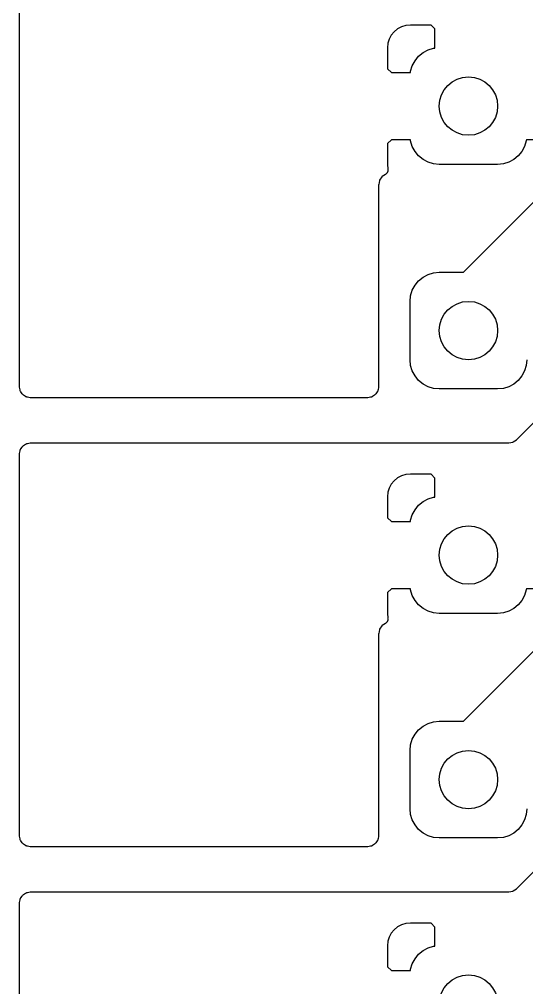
# Model space of a CAD drawing. Extents: x 1.69 to 6.13, y -5.81 to -1.91.
# Drawn here: x 1.693 to 2.138, y -4.415 to -3.566 of the extents above; entities that cross this region are included whole.
import ezdxf

# ---------------------------------------------------------------- set-up
doc = ezdxf.new("R2010")
doc.units = 0
doc.header["$MEASUREMENT"] = 0
doc.layers.add('BLACK', color=7, linetype='CONTINUOUS')

msp = doc.modelspace()

# ---------------------------------------------------------------- linework, layer by layer
at = {"layer": 'BLACK', "linetype": 'CONTINUOUS'}
for p, q in [((2.08212, -3.7874), (2.38615, -3.48337)), ((1.69291, -3.88731), (1.69291, -3.55363)), ((2.02444, -3.5741), (2.02145, -3.57656)), ((2.02786, -3.57228), (2.02444, -3.5741)), ((2.03157, -3.57115), (2.02786, -3.57228)), ((2.03566, -3.57075), (2.03157, -3.57115)), ((2.05381, -3.57085), (2.03566, -3.57075)), ((2.05709, -3.57413), (2.05381, -3.57085)), ((2.05709, -3.59094), (2.05709, -3.57413)), ((2.01899, -3.57956), (2.01716, -3.58298)), ((2.02145, -3.57656), (2.01899, -3.57956)), ((2.01603, -3.58669), (2.01563, -3.59078)), ((2.01563, -3.59078), (2.01574, -3.60892)), ((2.01716, -3.58298), (2.01603, -3.58669)), ((2.05123, -3.5925), (2.05603, -3.59104)), ((2.05603, -3.59104), (2.05709, -3.59094)), ((2.03975, -3.60192), (2.04293, -3.59805)), ((2.04293, -3.59805), (2.04681, -3.59486)), ((2.04681, -3.59486), (2.05123, -3.5925)), ((2.03592, -3.61115), (2.03738, -3.60635)), ((2.03738, -3.60635), (2.03975, -3.60192)), ((2.01574, -3.60892), (2.01902, -3.6122)), ((2.01902, -3.6122), (2.03582, -3.6122)), ((2.03582, -3.6122), (2.03592, -3.61115)), ((2.01574, -3.67454), (2.01563, -3.69269)), ((2.01902, -3.67126), (2.01574, -3.67454)), ((2.03582, -3.67126), (2.01902, -3.67126)), ((2.03592, -3.67232), (2.03582, -3.67126)), ((2.03738, -3.67712), (2.03592, -3.67232)), ((2.1373, -3.67232), (2.13585, -3.67712)), ((2.13741, -3.67126), (2.1373, -3.67232)), ((2.15347, -3.67126), (2.13741, -3.67126)), ((2.03975, -3.68154), (2.03738, -3.67712)), ((2.04293, -3.68542), (2.03975, -3.68154)), ((2.13348, -3.68154), (2.1303, -3.68542)), ((2.13585, -3.67712), (2.13348, -3.68154)), ((2.01563, -3.69269), (2.01606, -3.697)), ((2.04681, -3.6886), (2.04293, -3.68542)), ((2.05123, -3.69097), (2.04681, -3.6886)), ((2.05603, -3.69242), (2.05123, -3.69097)), ((2.06102, -3.69291), (2.05603, -3.69242)), ((2.1122, -3.69291), (2.06102, -3.69291)), ((2.1172, -3.69242), (2.1122, -3.69291)), ((2.122, -3.69097), (2.1172, -3.69242)), ((2.12642, -3.6886), (2.122, -3.69097)), ((2.1303, -3.68542), (2.12642, -3.6886)), ((2.01389, -3.70158), (2.01096, -3.70354)), ((2.01406, -3.70144), (2.01389, -3.70158)), ((2.01424, -3.70132), (2.01406, -3.70144)), ((2.01443, -3.70113), (2.01424, -3.70132)), ((2.01463, -3.70097), (2.01443, -3.70113)), ((2.01477, -3.7008), (2.01463, -3.70097)), ((2.01493, -3.70065), (2.01477, -3.7008)), ((2.01508, -3.70043), (2.01493, -3.70065)), ((2.01524, -3.70022), (2.01508, -3.70043)), ((2.01535, -3.70003), (2.01524, -3.70022)), ((2.01547, -3.69985), (2.01535, -3.70003)), ((2.01557, -3.69961), (2.01547, -3.69985)), ((2.0157, -3.69938), (2.01557, -3.69961)), ((2.01576, -3.69917), (2.0157, -3.69938)), ((2.01585, -3.69897), (2.01576, -3.69917)), ((2.0159, -3.69871), (2.01585, -3.69897)), ((2.01598, -3.69846), (2.0159, -3.69871)), ((2.016, -3.69824), (2.01598, -3.69846)), ((2.01605, -3.69803), (2.016, -3.69824)), ((2.01608, -3.69751), (2.01605, -3.69777)), ((2.01605, -3.69777), (2.01605, -3.69803)), ((2.01606, -3.697), (2.01606, -3.69707)), ((2.01606, -3.69707), (2.01606, -3.69729)), ((2.01606, -3.69729), (2.01608, -3.69751)), ((2.00858, -3.7071), (2.00792, -3.71039)), ((2.00865, -3.70687), (2.00858, -3.7071)), ((2.00876, -3.70666), (2.00865, -3.70687)), ((2.01062, -3.70387), (2.00876, -3.70666)), ((2.01077, -3.70369), (2.01062, -3.70387)), ((2.01096, -3.70354), (2.01077, -3.70369)), ((2.00792, -3.71039), (2.00787, -3.71087)), ((2.00787, -3.71087), (2.00787, -3.88731)), ((2.12904, -3.93395), (2.28301, -3.77998)), ((2.03975, -3.79877), (2.04293, -3.7949)), ((2.04293, -3.7949), (2.04681, -3.79171)), ((2.04681, -3.79171), (2.05123, -3.78935)), ((2.05123, -3.78935), (2.05603, -3.78789)), ((2.05603, -3.78789), (2.06102, -3.7874)), ((2.06102, -3.7874), (2.08212, -3.7874)), ((2.03592, -3.808), (2.03738, -3.8032)), ((2.03738, -3.8032), (2.03975, -3.79877)), ((2.03543, -3.81299), (2.03592, -3.808)), ((2.03543, -3.86417), (2.03543, -3.81299)), ((2.03592, -3.86917), (2.03543, -3.86417)), ((2.03738, -3.87397), (2.03592, -3.86917)), ((2.1373, -3.86917), (2.13585, -3.87397)), ((2.1378, -3.86417), (2.1373, -3.86917)), ((2.03975, -3.87839), (2.03738, -3.87397)), ((2.04293, -3.88227), (2.03975, -3.87839)), ((2.08212, -4.1811), (2.38615, -3.87707)), ((2.13348, -3.87839), (2.1303, -3.88227)), ((2.13585, -3.87397), (2.13348, -3.87839)), ((1.69296, -3.88775), (1.69291, -3.88731)), ((1.693, -3.8882), (1.69296, -3.88775)), ((1.69301, -3.88827), (1.693, -3.8882)), ((1.69347, -3.8906), (1.69301, -3.88827)), ((2.00778, -3.88827), (2.00732, -3.8906)), ((2.00782, -3.88782), (2.00778, -3.88827)), ((2.00787, -3.88738), (2.00782, -3.88782)), ((2.00787, -3.88731), (2.00787, -3.88731)), ((2.00787, -3.88731), (2.00787, -3.88731)), ((2.00787, -3.88731), (2.00787, -3.88732)), ((2.00787, -3.88732), (2.00787, -3.88738)), ((2.04681, -3.88545), (2.04293, -3.88227)), ((2.05123, -3.88782), (2.04681, -3.88545)), ((2.05603, -3.88927), (2.05123, -3.88782)), ((2.122, -3.88782), (2.1172, -3.88927)), ((2.12642, -3.88545), (2.122, -3.88782)), ((2.1303, -3.88227), (2.12642, -3.88545)), ((1.6936, -3.89103), (1.69347, -3.8906)), ((1.69373, -3.89147), (1.6936, -3.89103)), ((1.69374, -3.89149), (1.69373, -3.89147)), ((1.69375, -3.89152), (1.69374, -3.89149)), ((1.69396, -3.89192), (1.69375, -3.89152)), ((1.69417, -3.89232), (1.69396, -3.89192)), ((1.6942, -3.89237), (1.69417, -3.89232)), ((1.69421, -3.89238), (1.6942, -3.89237)), ((1.6942, -3.89237), (1.6942, -3.89237)), ((1.6942, -3.89237), (1.6942, -3.89237)), ((1.69525, -3.89394), (1.69421, -3.89238)), ((1.69554, -3.89429), (1.69525, -3.89394)), ((1.69582, -3.89464), (1.69554, -3.89429)), ((1.69584, -3.89466), (1.69582, -3.89464)), ((1.69586, -3.89468), (1.69584, -3.89466)), ((1.69621, -3.89497), (1.69586, -3.89468)), ((1.69655, -3.89526), (1.69621, -3.89497)), ((1.6966, -3.89529), (1.69655, -3.89526)), ((1.69661, -3.8953), (1.6966, -3.89529)), ((1.6966, -3.89529), (1.6966, -3.89529)), ((1.6966, -3.89529), (1.6966, -3.89529)), ((1.69818, -3.89634), (1.69661, -3.8953)), ((1.69857, -3.89656), (1.69818, -3.89634)), ((1.69897, -3.89677), (1.69857, -3.89656)), ((1.699, -3.89678), (1.69897, -3.89677)), ((1.69902, -3.8968), (1.699, -3.89678)), ((1.69945, -3.89693), (1.69902, -3.8968)), ((2.0017, -3.89682), (2.00127, -3.89695)), ((2.00173, -3.89681), (2.0017, -3.89682)), ((2.00176, -3.8968), (2.00173, -3.89681)), ((2.00215, -3.89659), (2.00176, -3.8968)), ((2.00255, -3.89638), (2.00215, -3.89659)), ((2.0026, -3.89635), (2.00255, -3.89638)), ((2.00261, -3.89635), (2.0026, -3.89635)), ((2.0026, -3.89635), (2.0026, -3.89635)), ((2.00418, -3.8953), (2.00261, -3.89634)), ((2.00261, -3.89634), (2.00261, -3.89635)), ((2.00453, -3.89501), (2.00418, -3.8953)), ((2.00488, -3.89473), (2.00453, -3.89501)), ((2.0049, -3.89471), (2.00488, -3.89473)), ((2.00492, -3.89469), (2.0049, -3.89471)), ((2.00521, -3.89434), (2.00492, -3.89469)), ((2.0055, -3.894), (2.00521, -3.89434)), ((2.00553, -3.89395), (2.0055, -3.894)), ((2.00554, -3.89394), (2.00553, -3.89395)), ((2.00553, -3.89395), (2.00553, -3.89395)), ((2.00553, -3.89395), (2.00553, -3.89395)), ((2.00658, -3.89238), (2.00554, -3.89394)), ((2.00679, -3.89198), (2.00658, -3.89238)), ((2.00701, -3.89158), (2.00679, -3.89198)), ((2.00702, -3.89156), (2.00701, -3.89158)), ((2.00703, -3.89153), (2.00702, -3.89156)), ((2.00717, -3.8911), (2.00703, -3.89153)), ((2.0073, -3.89067), (2.00717, -3.8911)), ((2.00731, -3.89061), (2.0073, -3.89067)), ((2.00732, -3.8906), (2.00731, -3.89061)), ((2.00731, -3.89061), (2.00731, -3.89061)), ((2.00731, -3.89061), (2.00731, -3.89061)), ((2.06102, -3.88976), (2.05603, -3.88927)), ((2.1122, -3.88976), (2.06102, -3.88976)), ((2.1172, -3.88927), (2.1122, -3.88976)), ((1.69988, -3.89707), (1.69945, -3.89693)), ((1.69994, -3.89708), (1.69988, -3.89707)), ((1.69995, -3.89708), (1.69994, -3.89708)), ((1.69994, -3.89708), (1.69994, -3.89708)), ((1.69994, -3.89708), (1.69994, -3.89708)), ((1.70228, -3.89754), (1.69995, -3.89708)), ((1.70273, -3.89759), (1.70228, -3.89754)), ((1.70317, -3.89764), (1.70273, -3.89759)), ((1.70324, -3.89764), (1.70317, -3.89764)), ((1.99755, -3.89764), (1.70324, -3.89764)), ((1.70324, -3.89764), (1.70324, -3.89764)), ((1.70324, -3.89764), (1.70324, -3.89764)), ((1.70324, -3.89764), (1.70324, -3.89764)), ((1.99799, -3.89759), (1.99755, -3.89764)), ((1.99844, -3.89756), (1.99799, -3.89759)), ((1.9985, -3.89754), (1.99844, -3.89756)), ((1.99851, -3.89754), (1.9985, -3.89754)), ((1.9985, -3.89754), (1.9985, -3.89754)), ((1.9985, -3.89754), (1.9985, -3.89754)), ((2.00084, -3.89708), (1.99851, -3.89754)), ((2.00127, -3.89695), (2.00084, -3.89708)), ((1.69626, -3.93963), (1.69661, -3.93935)), ((1.69661, -3.93935), (1.69818, -3.9383)), ((1.69818, -3.9383), (1.69823, -3.93826)), ((1.69818, -3.9383), (1.69818, -3.9383)), ((1.69818, -3.9383), (1.69818, -3.9383)), ((1.69818, -3.9383), (1.69818, -3.9383)), ((1.69823, -3.93826), (1.69863, -3.93806)), ((1.69863, -3.93806), (1.69903, -3.93784)), ((1.69903, -3.93784), (1.69906, -3.93784)), ((1.69906, -3.93784), (1.69909, -3.93782)), ((1.69909, -3.93782), (1.69952, -3.9377)), ((1.69952, -3.9377), (1.69995, -3.93757)), ((1.69995, -3.93757), (1.70228, -3.9371)), ((1.70228, -3.9371), (1.70235, -3.93709)), ((1.70228, -3.9371), (1.70228, -3.9371)), ((1.70228, -3.9371), (1.70228, -3.9371)), ((1.70228, -3.9371), (1.70228, -3.9371)), ((1.70235, -3.93709), (1.7028, -3.93705)), ((1.7028, -3.93705), (1.70324, -3.93701)), ((1.70324, -3.93701), (2.12167, -3.93701)), ((2.12167, -3.93701), (2.12214, -3.93696)), ((2.12214, -3.93696), (2.12544, -3.93631)), ((2.12544, -3.93631), (2.12566, -3.93624)), ((2.12566, -3.93624), (2.12587, -3.93612)), ((2.12587, -3.93612), (2.12867, -3.93426)), ((2.12867, -3.93426), (2.12904, -3.93395)), ((1.69291, -3.94727), (1.69296, -3.94682)), ((1.69291, -3.94733), (1.69291, -3.94727)), ((1.69291, -3.94734), (1.69291, -3.94733)), ((1.69291, -3.94733), (1.69291, -3.94733)), ((1.69291, -3.94733), (1.69291, -3.94733)), ((1.69291, -4.28101), (1.69291, -3.94734)), ((1.69296, -3.94682), (1.69301, -3.94637)), ((1.69301, -3.94637), (1.69347, -3.94404)), ((1.69347, -3.94404), (1.69349, -3.94398)), ((1.69347, -3.94404), (1.69347, -3.94404)), ((1.69347, -3.94404), (1.69347, -3.94404)), ((1.69347, -3.94404), (1.69347, -3.94404)), ((1.69349, -3.94398), (1.69362, -3.94355)), ((1.69362, -3.94355), (1.69375, -3.94312)), ((1.69375, -3.94312), (1.69377, -3.94309)), ((1.69377, -3.94309), (1.69378, -3.94306)), ((1.69378, -3.94306), (1.69399, -3.94267)), ((1.69399, -3.94267), (1.69421, -3.94227)), ((1.69421, -3.94227), (1.69525, -3.9407)), ((1.69525, -3.9407), (1.69526, -3.9407)), ((1.69526, -3.9407), (1.69529, -3.94065)), ((1.69526, -3.9407), (1.69526, -3.9407)), ((1.69526, -3.9407), (1.69526, -3.9407)), ((1.69529, -3.94065), (1.69558, -3.9403)), ((1.69558, -3.9403), (1.69587, -3.93996)), ((1.69587, -3.93996), (1.69589, -3.93994)), ((1.69589, -3.93994), (1.69591, -3.93991)), ((1.69591, -3.93991), (1.69626, -3.93963)), ((2.03566, -3.96445), (2.03157, -3.96485)), ((2.05381, -3.96456), (2.03566, -3.96445)), ((2.05709, -3.96784), (2.05381, -3.96456)), ((2.01899, -3.97326), (2.01716, -3.97668)), ((2.02145, -3.97027), (2.01899, -3.97326)), ((2.02444, -3.96781), (2.02145, -3.97027)), ((2.02786, -3.96598), (2.02444, -3.96781)), ((2.03157, -3.96485), (2.02786, -3.96598)), ((2.05709, -3.98464), (2.05709, -3.96784)), ((2.01603, -3.98039), (2.01563, -3.98448)), ((2.01716, -3.97668), (2.01603, -3.98039)), ((2.01563, -3.98448), (2.01574, -4.00262)), ((2.04293, -3.99175), (2.04681, -3.98856)), ((2.04681, -3.98856), (2.05123, -3.9862)), ((2.05123, -3.9862), (2.05603, -3.98474)), ((2.05603, -3.98474), (2.05709, -3.98464)), ((2.03738, -4.00005), (2.03975, -3.99563)), ((2.03975, -3.99563), (2.04293, -3.99175)), ((2.01574, -4.00262), (2.01902, -4.00591)), ((2.01902, -4.00591), (2.03582, -4.00591)), ((2.03582, -4.00591), (2.03592, -4.00485)), ((2.03592, -4.00485), (2.03738, -4.00005)), ((2.01902, -4.06496), (2.01574, -4.06824)), ((2.03582, -4.06496), (2.01902, -4.06496)), ((2.03592, -4.06602), (2.03582, -4.06496)), ((2.03738, -4.07082), (2.03592, -4.06602)), ((2.1373, -4.06602), (2.13585, -4.07082)), ((2.13741, -4.06496), (2.1373, -4.06602)), ((2.15347, -4.06496), (2.13741, -4.06496)), ((2.01574, -4.06824), (2.01563, -4.08639)), ((2.03975, -4.07524), (2.03738, -4.07082)), ((2.13585, -4.07082), (2.13348, -4.07524)), ((2.04293, -4.07912), (2.03975, -4.07524)), ((2.04681, -4.0823), (2.04293, -4.07912)), ((2.05123, -4.08467), (2.04681, -4.0823)), ((2.12642, -4.0823), (2.122, -4.08467)), ((2.1303, -4.07912), (2.12642, -4.0823)), ((2.13348, -4.07524), (2.1303, -4.07912)), ((2.01563, -4.08639), (2.01606, -4.0907)), ((2.01598, -4.09216), (2.0159, -4.09241)), ((2.016, -4.09194), (2.01598, -4.09216)), ((2.01605, -4.09173), (2.016, -4.09194)), ((2.01608, -4.09121), (2.01605, -4.09147)), ((2.01605, -4.09147), (2.01605, -4.09173)), ((2.01606, -4.0907), (2.01606, -4.09077)), ((2.01606, -4.09077), (2.01606, -4.09099)), ((2.01606, -4.09099), (2.01608, -4.09121)), ((2.05603, -4.08612), (2.05123, -4.08467)), ((2.06102, -4.08661), (2.05603, -4.08612)), ((2.1122, -4.08661), (2.06102, -4.08661)), ((2.1172, -4.08612), (2.1122, -4.08661)), ((2.122, -4.08467), (2.1172, -4.08612)), ((2.00865, -4.10057), (2.00858, -4.1008)), ((2.00876, -4.10036), (2.00865, -4.10057)), ((2.01062, -4.09757), (2.00876, -4.10036)), ((2.01077, -4.09739), (2.01062, -4.09757)), ((2.01096, -4.09724), (2.01077, -4.09739)), ((2.01389, -4.09528), (2.01096, -4.09724)), ((2.01406, -4.09514), (2.01389, -4.09528)), ((2.01424, -4.09502), (2.01406, -4.09514)), ((2.01443, -4.09483), (2.01424, -4.09502)), ((2.01463, -4.09467), (2.01443, -4.09483)), ((2.01477, -4.0945), (2.01463, -4.09467)), ((2.01493, -4.09435), (2.01477, -4.0945)), ((2.01508, -4.09413), (2.01493, -4.09435)), ((2.01524, -4.09393), (2.01508, -4.09413)), ((2.01535, -4.09373), (2.01524, -4.09393)), ((2.01547, -4.09355), (2.01535, -4.09373)), ((2.01557, -4.09331), (2.01547, -4.09355)), ((2.0157, -4.09308), (2.01557, -4.09331)), ((2.01576, -4.09287), (2.0157, -4.09308)), ((2.01585, -4.09267), (2.01576, -4.09287)), ((2.0159, -4.09241), (2.01585, -4.09267)), ((2.00792, -4.10409), (2.00787, -4.10457)), ((2.00787, -4.10457), (2.00787, -4.28101)), ((2.00858, -4.1008), (2.00792, -4.10409)), ((2.12904, -4.32765), (2.28301, -4.17369)), ((2.04293, -4.1886), (2.04681, -4.18542)), ((2.04681, -4.18542), (2.05123, -4.18305)), ((2.05123, -4.18305), (2.05603, -4.18159)), ((2.05603, -4.18159), (2.06102, -4.1811)), ((2.06102, -4.1811), (2.08212, -4.1811)), ((2.03738, -4.1969), (2.03975, -4.19248)), ((2.03975, -4.19248), (2.04293, -4.1886)), ((2.03543, -4.20669), (2.03592, -4.2017)), ((2.03592, -4.2017), (2.03738, -4.1969)), ((2.03543, -4.25787), (2.03543, -4.20669)), ((2.03592, -4.26287), (2.03543, -4.25787)), ((2.1378, -4.25787), (2.1373, -4.26287)), ((2.03738, -4.26767), (2.03592, -4.26287)), ((2.03975, -4.27209), (2.03738, -4.26767)), ((2.13585, -4.26767), (2.13348, -4.27209)), ((2.1373, -4.26287), (2.13585, -4.26767)), ((2.04293, -4.27597), (2.03975, -4.27209)), ((2.04681, -4.27915), (2.04293, -4.27597)), ((2.1303, -4.27597), (2.12642, -4.27915)), ((2.13348, -4.27209), (2.1303, -4.27597)), ((1.69296, -4.28146), (1.69291, -4.28101)), ((1.693, -4.2819), (1.69296, -4.28146)), ((1.69301, -4.28197), (1.693, -4.2819)), ((1.69347, -4.2843), (1.69301, -4.28197)), ((1.6936, -4.28473), (1.69347, -4.2843)), ((1.69373, -4.28517), (1.6936, -4.28473)), ((1.69374, -4.28519), (1.69373, -4.28517)), ((1.69375, -4.28522), (1.69374, -4.28519)), ((1.69396, -4.28562), (1.69375, -4.28522)), ((1.69417, -4.28602), (1.69396, -4.28562)), ((1.6942, -4.28607), (1.69417, -4.28602)), ((1.69421, -4.28608), (1.6942, -4.28607)), ((1.6942, -4.28607), (1.6942, -4.28607)), ((1.6942, -4.28607), (1.6942, -4.28607)), ((1.69525, -4.28764), (1.69421, -4.28608)), ((2.00658, -4.28608), (2.00554, -4.28764)), ((2.00679, -4.28568), (2.00658, -4.28608)), ((2.00701, -4.28529), (2.00679, -4.28568)), ((2.00702, -4.28526), (2.00701, -4.28529)), ((2.00703, -4.28523), (2.00702, -4.28526)), ((2.00717, -4.2848), (2.00703, -4.28523)), ((2.0073, -4.28437), (2.00717, -4.2848)), ((2.00731, -4.28431), (2.0073, -4.28437)), ((2.00732, -4.2843), (2.00731, -4.28431)), ((2.00731, -4.28431), (2.00731, -4.28431)), ((2.00731, -4.28431), (2.00731, -4.28431)), ((2.00778, -4.28197), (2.00732, -4.2843)), ((2.00782, -4.28153), (2.00778, -4.28197)), ((2.00787, -4.28108), (2.00782, -4.28153)), ((2.00787, -4.28101), (2.00787, -4.28102)), ((2.00787, -4.28102), (2.00787, -4.28102)), ((2.00787, -4.28102), (2.00787, -4.28102)), ((2.00787, -4.28102), (2.00787, -4.28108)), ((2.05123, -4.28152), (2.04681, -4.27915)), ((2.05603, -4.28297), (2.05123, -4.28152)), ((2.06102, -4.28346), (2.05603, -4.28297)), ((2.1122, -4.28346), (2.06102, -4.28346)), ((2.1172, -4.28297), (2.1122, -4.28346)), ((2.122, -4.28152), (2.1172, -4.28297)), ((2.12642, -4.27915), (2.122, -4.28152)), ((1.69554, -4.28799), (1.69525, -4.28764)), ((1.69582, -4.28834), (1.69554, -4.28799)), ((1.69584, -4.28836), (1.69582, -4.28834)), ((1.69586, -4.28838), (1.69584, -4.28836)), ((1.69621, -4.28867), (1.69586, -4.28838)), ((1.69655, -4.28896), (1.69621, -4.28867)), ((1.6966, -4.28899), (1.69655, -4.28896)), ((1.69661, -4.289), (1.6966, -4.28899)), ((1.6966, -4.28899), (1.6966, -4.28899)), ((1.6966, -4.28899), (1.6966, -4.28899)), ((1.69818, -4.29005), (1.69661, -4.289)), ((1.69857, -4.29026), (1.69818, -4.29005)), ((1.69897, -4.29048), (1.69857, -4.29026)), ((1.699, -4.29048), (1.69897, -4.29048)), ((1.69902, -4.2905), (1.699, -4.29048)), ((1.69945, -4.29063), (1.69902, -4.2905)), ((1.69988, -4.29077), (1.69945, -4.29063)), ((1.69994, -4.29078), (1.69988, -4.29077)), ((1.69995, -4.29078), (1.69994, -4.29078)), ((1.69994, -4.29078), (1.69994, -4.29078)), ((1.69994, -4.29078), (1.69994, -4.29078)), ((1.70228, -4.29124), (1.69995, -4.29078)), ((1.70273, -4.29129), (1.70228, -4.29124)), ((1.70317, -4.29134), (1.70273, -4.29129)), ((1.70324, -4.29134), (1.70317, -4.29134)), ((1.99755, -4.29134), (1.70324, -4.29134)), ((1.70324, -4.29134), (1.70324, -4.29134)), ((1.70324, -4.29134), (1.70324, -4.29134)), ((1.70324, -4.29134), (1.70324, -4.29134)), ((1.99799, -4.29129), (1.99755, -4.29134)), ((1.99844, -4.29126), (1.99799, -4.29129)), ((1.9985, -4.29124), (1.99844, -4.29126)), ((1.99851, -4.29124), (1.9985, -4.29124)), ((1.9985, -4.29124), (1.9985, -4.29124)), ((1.9985, -4.29124), (1.9985, -4.29124)), ((2.00084, -4.29078), (1.99851, -4.29124)), ((2.00127, -4.29065), (2.00084, -4.29078)), ((2.0017, -4.29052), (2.00127, -4.29065)), ((2.00173, -4.29051), (2.0017, -4.29052)), ((2.00176, -4.2905), (2.00173, -4.29051)), ((2.00215, -4.29029), (2.00176, -4.2905)), ((2.00255, -4.29008), (2.00215, -4.29029)), ((2.0026, -4.29005), (2.00255, -4.29008)), ((2.00261, -4.29005), (2.0026, -4.29005)), ((2.0026, -4.29005), (2.0026, -4.29005)), ((2.00418, -4.289), (2.00261, -4.29005)), ((2.00261, -4.29005), (2.00261, -4.29005)), ((2.00453, -4.28871), (2.00418, -4.289)), ((2.00488, -4.28843), (2.00453, -4.28871)), ((2.0049, -4.28841), (2.00488, -4.28843)), ((2.00492, -4.28839), (2.0049, -4.28841)), ((2.00521, -4.28804), (2.00492, -4.28839)), ((2.0055, -4.2877), (2.00521, -4.28804)), ((2.00553, -4.28765), (2.0055, -4.2877)), ((2.00554, -4.28764), (2.00553, -4.28765)), ((2.00553, -4.28765), (2.00553, -4.28765)), ((2.00553, -4.28765), (2.00553, -4.28765)), ((2.12566, -4.32994), (2.12587, -4.32983)), ((2.12587, -4.32983), (2.12867, -4.32796)), ((2.12867, -4.32796), (2.12904, -4.32765)), ((1.69301, -4.34008), (1.69347, -4.33774)), ((1.69347, -4.33774), (1.69349, -4.33768)), ((1.69347, -4.33774), (1.69347, -4.33774)), ((1.69347, -4.33774), (1.69347, -4.33774)), ((1.69347, -4.33774), (1.69347, -4.33774)), ((1.69349, -4.33768), (1.69362, -4.33725)), ((1.69362, -4.33725), (1.69375, -4.33682)), ((1.69375, -4.33682), (1.69377, -4.33679)), ((1.69377, -4.33679), (1.69378, -4.33676)), ((1.69378, -4.33676), (1.69399, -4.33637)), ((1.69399, -4.33637), (1.69421, -4.33597)), ((1.69421, -4.33597), (1.69525, -4.33441)), ((1.69525, -4.33441), (1.69526, -4.3344)), ((1.69526, -4.3344), (1.69529, -4.33435)), ((1.69526, -4.3344), (1.69526, -4.3344)), ((1.69526, -4.3344), (1.69526, -4.3344)), ((1.69529, -4.33435), (1.69558, -4.334)), ((1.69558, -4.334), (1.69587, -4.33366)), ((1.69587, -4.33366), (1.69589, -4.33364)), ((1.69589, -4.33364), (1.69591, -4.33361)), ((1.69591, -4.33361), (1.69626, -4.33333)), ((1.69626, -4.33333), (1.69661, -4.33305)), ((1.69661, -4.33305), (1.69818, -4.332)), ((1.69818, -4.332), (1.69823, -4.33196)), ((1.69818, -4.332), (1.69818, -4.332)), ((1.69818, -4.332), (1.69818, -4.332)), ((1.69818, -4.332), (1.69818, -4.332)), ((1.69823, -4.33196), (1.69863, -4.33176)), ((1.69863, -4.33176), (1.69903, -4.33155)), ((1.69903, -4.33155), (1.69906, -4.33154)), ((1.69906, -4.33154), (1.69909, -4.33152)), ((1.69909, -4.33152), (1.69952, -4.3314)), ((1.69952, -4.3314), (1.69995, -4.33127)), ((1.69995, -4.33127), (1.70228, -4.3308)), ((1.70228, -4.3308), (1.70235, -4.33079)), ((1.70228, -4.3308), (1.70228, -4.3308)), ((1.70228, -4.3308), (1.70228, -4.3308)), ((1.70228, -4.3308), (1.70228, -4.3308)), ((1.70235, -4.33079), (1.7028, -4.33075)), ((1.7028, -4.33075), (1.70324, -4.33071)), ((1.70324, -4.33071), (2.12167, -4.33071)), ((2.12167, -4.33071), (2.12214, -4.33066)), ((2.12214, -4.33066), (2.12544, -4.33001)), ((2.12544, -4.33001), (2.12566, -4.32994)), ((1.69291, -4.34097), (1.69296, -4.34052)), ((1.69291, -4.34103), (1.69291, -4.34097)), ((1.69291, -4.34104), (1.69291, -4.34103)), ((1.69291, -4.34103), (1.69291, -4.34103)), ((1.69291, -4.34103), (1.69291, -4.34103)), ((1.69291, -4.67471), (1.69291, -4.34104)), ((1.69296, -4.34052), (1.69301, -4.34008)), ((2.02444, -4.36151), (2.02145, -4.36397)), ((2.02786, -4.35968), (2.02444, -4.36151)), ((2.03157, -4.35855), (2.02786, -4.35968)), ((2.03566, -4.35815), (2.03157, -4.35855)), ((2.05381, -4.35826), (2.03566, -4.35815)), ((2.05709, -4.36154), (2.05381, -4.35826)), ((2.05709, -4.37834), (2.05709, -4.36154)), ((2.01716, -4.37038), (2.01603, -4.37409)), ((2.01899, -4.36696), (2.01716, -4.37038)), ((2.02145, -4.36397), (2.01899, -4.36696)), ((2.01603, -4.37409), (2.01563, -4.37818)), ((2.01563, -4.37818), (2.01574, -4.39633)), ((2.04681, -4.38227), (2.05123, -4.3799)), ((2.05123, -4.3799), (2.05603, -4.37844)), ((2.05603, -4.37844), (2.05709, -4.37834)), ((2.03738, -4.39375), (2.03975, -4.38933)), ((2.03975, -4.38933), (2.04293, -4.38545)), ((2.04293, -4.38545), (2.04681, -4.38227)), ((2.01574, -4.39633), (2.01902, -4.39961)), ((2.03592, -4.39855), (2.03738, -4.39375)), ((2.01902, -4.39961), (2.03582, -4.39961)), ((2.03582, -4.39961), (2.03592, -4.39855))]:
    msp.add_line(p, q, dxfattribs=at)
at = {"layer": 'BLACK'}
for centre in [(2.08661, -3.64173), (2.08661, -3.83858), (2.08661, -4.03543), (2.08661, -4.23228), (2.08661, -4.42913)]:
    msp.add_circle(centre, 0.02559, dxfattribs=at)

doc.saveas('drawing.dxf')
